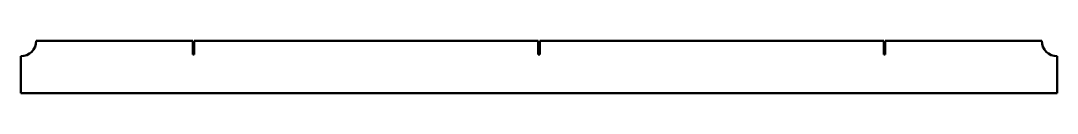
# Model space of a CAD drawing. Header units: millimetres. Extents: x 0 to 1500, y 0 to 76.
import ezdxf

# ---------------------------------------------------------------- set-up
doc = ezdxf.new("R2010")
doc.units = ezdxf.units.MM
doc.layers.add('IV_OUTER_PROFILE', color=7, linetype='Continuous', lineweight=50)

msp = doc.modelspace()

# ---------------------------------------------------------------- linework, layer by layer
at = {"layer": 'IV_OUTER_PROFILE'}
for p, q in [((22.5, 76.2), (249, 76.2)), ((249, 56.2), (249, 76.2)), ((251, 76.2), (251, 56.2)), ((251, 76.2), (749, 76.2)), ((749, 56.2), (749, 76.2)), ((751, 76.2), (1249, 76.2)), ((751, 76.2), (751, 56.2)), ((1249, 56.2), (1249, 76.2)), ((1251, 76.2), (1251, 56.2)), ((1251, 76.2), (1477.5, 76.2)), ((0, 0), (0, 53.7)), ((251, 56.2), (249, 56.2)), ((751, 56.2), (749, 56.2)), ((1251, 56.2), (1249, 56.2)), ((1500, 53.7), (1500, 0)), ((1500, 0), (0, 0))]:
    msp.add_line(p, q, dxfattribs=at)
for centre, start, end in [((0, 76.2), 270, 0), ((1500, 76.2), 180, 270)]:
    msp.add_arc(centre, 22.5, start, end, dxfattribs=at)

doc.saveas('drawing.dxf')
